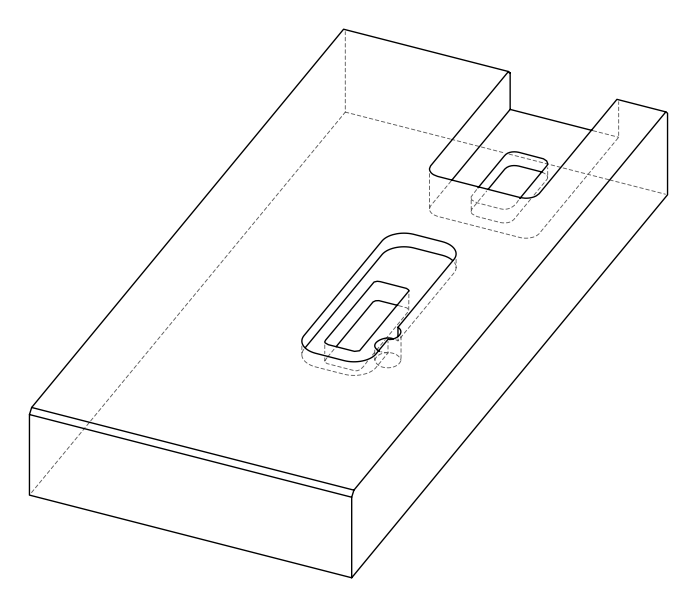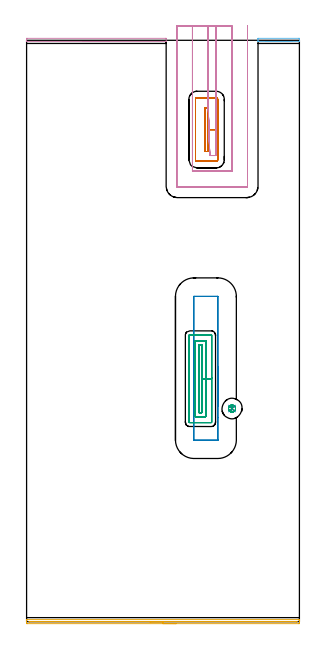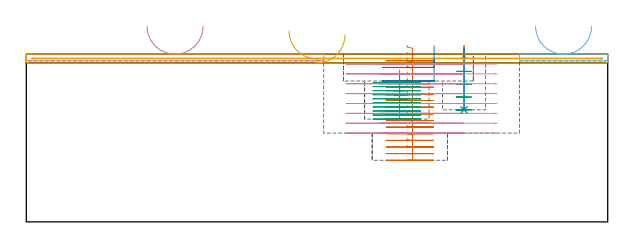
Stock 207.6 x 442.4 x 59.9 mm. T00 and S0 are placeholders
(PLAN: 10 operations, 7 tool changes, 38.2 min)
(1 SPOT_DRILL | STEP1POCKET | NXT0321_9005460120000 | 0.03 min | 3 mm3)
(2 DRILL_BLIND_HOLE_INTO_CENTER | STEP1POCKET | NXT0301_128 | 0.09 min | 2117 mm3)
(3 MILL_ROUGH_BLIND_HOLE_CONTOUR | STEP1POCKET | NXT0201_013 | Spiral | 0.55 min | 1583 mm3)
(4 AREA_MILL | FG_CHAMFER_SURFACE | UGT0205_001 | 1 min | 310 mm3)
(5 AREA_MILL_1 | FG_CHAMFER_SURFACE_1 | UGT0205_001 | 3.46 min | 997 mm3)
(6 AREA_MILL_2 | FG_CHAMFER_SURFACE_2 | UGT0205_001 | 0.4 min | 97 mm3)
(7 MILL_RECTANGULAR_POCKET | POCKET_RECTANGULAR_STRAIGHT | NXT0201_013 | Follow Part, ap 2.5, ae 75% | 8 min | 58248 mm3)
(8 MILL_RECTANGULAR_POCKET_1 | POCKET_RECTANGULAR_STRAIGHT_1 | UGT0201_006 | Follow Part, ap 7, ae 75% | 1.27 min | 58077 mm3)
(9 MILL_RECTANGULAR_POCKET_2 | POCKET_RECTANGULAR_STRAIGHT_2 | UGT0201_014 | Follow Part, ap 1.5, ae 75% | 9.01 min | 22643 mm3)
(10 MILL_SLOT | SLOT_PARTIAL_RECTANGULAR | UGT0201_008 | Follow Part, ap 4, ae 75% | 14.36 min | 191714 mm3)
(TOOL NXT0321_9005460120000 | NC Spot Drill, 142deg, 12mm, Carbide, Uncoated | D12 PA142 FL30 Z2)
(TOOL NXT0301_128 | Carbide Drill 12mm [861.1-1200-036A1-GP GC34] | D12 PA150 FL37.4 Z2)
(TOOL NXT0201_013 | ENDMILL 10mm | D10 FL30 Z4)
(TOOL UGT0205_001 | Chamfer Mill 20 x 3 x 45 deg. | D20 FL50 Z2)
(TOOL UGT0201_006 | End Mill 28 mm | D28 FL25 Z2)
(TOOL UGT0201_014 | End mill 6 mm | D6 FL24 Z4)
(TOOL UGT0201_008 | End Mill 16 mm | D16 FL32 Z4)
(OP 1 SPOT_DRILL)
G17 G21 G94 G90
T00 M6
G54
G17 G0 G90 X156.3 Y162.2 S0 M3
G43 Z69.9 H0
G94 G81 G98 Z59.237 F250. R62.9
G80
M5
M2
(OP 2 DRILL_BLIND_HOLE_INTO_CENTER)
G17 G21 G94 G90
T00 M6
G54
G17 G0 G90 X156.3 Y162.2 S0 M3
G43 Z69.9 H1
G94 G81 G98 Z40. F250. R61.9
G80
M5
M2
(OP 3 MILL_ROUGH_BLIND_HOLE_CONTOUR)
G17 G21 G94 G90
T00 M6
G54
G17 G0 G90 X156.3 Y162.2 S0 M3
G43 Z69.9 H0
Z58.32
G94 G3 X156.752 Y162.713 R0.456 F250.
X156.131 Y163.539 R1.042
X154.255 Y163.274 R1.82
X153.685 Y161.529 R1.709
X156.971 Y159.585 R2.7
X153.685 Y161.529 R-2.7
X155.328 Y160.557 R1.35
X156.3 Y162.2 R1.35
G0 Z53.74
G3 X156.752 Y162.713 R0.456
X156.131 Y163.539 R1.042
X154.255 Y163.274 R1.82
X153.685 Y161.529 R1.709
X156.971 Y159.585 R2.7
X153.685 Y161.529 R-2.7
X155.328 Y160.557 R1.35
X156.3 Y162.2 R1.35
G0 Z49.16
G3 X156.752 Y162.713 R0.456
X156.131 Y163.539 R1.042
X154.255 Y163.274 R1.82
X153.685 Y161.529 R1.709
X156.971 Y159.585 R2.7
X153.685 Y161.529 R-2.7
X155.328 Y160.557 R1.35
X156.3 Y162.2 R1.35
G0 Z44.58
G3 X156.752 Y162.713 R0.456
X156.131 Y163.539 R1.042
X154.255 Y163.274 R1.82
X153.685 Y161.529 R1.709
X156.971 Y159.585 R2.7
X153.685 Y161.529 R-2.7
X155.328 Y160.557 R1.35
X156.3 Y162.2 R1.35
G0 Z40.
G3 X156.752 Y162.713 R0.456
X156.131 Y163.539 R1.042
X154.255 Y163.274 R1.82
X153.685 Y161.529 R1.709
X156.971 Y159.585 R2.7
X153.685 Y161.529 R-2.7
X155.328 Y160.557 R1.35
X156.3 Y162.2 R1.35
G0 Z69.9
M5
M2
(OP 4 AREA_MILL)
G17 G21 G94 G90
T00 M6
G54
G17 G0 G90 X63.1 Y441.5 S1061 M3
G43 Z69.9 H0
G94 G1 X63.062 Z69.028 F250.
X62.948 Z68.163
X62.759 Z67.312
X62.497 Z66.48
X62.163 Z65.674
X61.76 Z64.9
X61.291 Z64.164
X60.76 Z63.472
X60.171 Z62.829
X59.528 Z62.24
X58.836 Z61.708
X58.1 Z61.24
X57.326 Z60.837
X56.52 Z60.503
X55.688 Z60.241
X54.836 Z60.052
X53.972 Z59.938
X53.1 Z59.9
X0.13
X0.01 Y441.503 Z59.889
X0.002 Y441.594 Z59.798
X0. Y441.691 Z59.708
Y442.335 Z59.064
Y443.065 Z58.334
Y443.573 Z57.823
Y443.826 Z57.571
X0.003 Y443.891 Z57.506
X0.13 Y443.897 Z57.503
X0.297 Y443.9 Z57.5
X105.792
X106.07 Y443.897 Z57.503
X106.197 Y443.891 Z57.506
X106.2 Y443.826 Z57.571
Y441.691 Z59.708
X106.198 Y441.594 Z59.798
X106.19 Y441.503 Z59.889
X106.07 Y441.5 Z59.9
X53.1
X52.228 Z59.938
X51.363 Z60.052
X50.512 Z60.241
X49.68 Z60.503
X48.874 Z60.837
X48.1 Z61.24
X47.364 Z61.708
X46.672 Z62.24
X46.029 Z62.829
X45.44 Z63.472
X44.908 Z64.164
X44.44 Z64.9
X44.037 Z65.674
X43.703 Z66.48
X43.441 Z67.312
X43.252 Z68.163
X43.138 Z69.028
X43.1 Z69.9
M5
M2
(OP 5 AREA_MILL_1)
G17 G21 G94 G90
T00 M6
G54
G17 G0 G90 X113.8 Y-1.5 S1061 M3
G43 Z69.9 H0
Z66.8
G94 G1 X113.762 Z65.928 F250.
X113.648 Z65.064
X113.459 Z64.212
X113.197 Z63.38
X112.863 Z62.574
X112.46 Z61.8
X111.992 Z61.064
X111.46 Z60.372
X110.871 Z59.729
X110.228 Z59.14
X109.536 Z58.609
X108.8 Z58.14
X108.026 Z57.737
X107.22 Z57.403
X106.388 Z57.141
X105.537 Z56.952
X104.672 Z56.838
X103.8 Z56.8
X0.618
X0.363 Y-1.498
X0.01 Y-1.493 Z56.801
X0. Y-1.251 Z57.043
Y-0.716 Z57.581
Y-0.384 Z57.912
Y0.151 Z58.447
Y0.484 Z58.778
Y1.149 Z59.448
Y1.409 Z59.708
X0.002 Y1.506 Z59.797
X0.01 Y1.597 Z59.888
X0.171 Y1.6 Z59.9
X207.429
X207.59 Y1.597 Z59.888
X207.598 Y1.506 Z59.797
X207.6 Y1.409 Z59.708
Y1.149 Z59.448
Y0.484 Z58.778
Y-0.716 Z57.581
X207.596 Y-1.251 Z57.043
X207.59 Y-1.493 Z56.801
X207.237 Y-1.498 Z56.8
X206.982 Y-1.5
X103.8
Y-0.086 Z58.214
X2.405 Y-0.085 Z58.215
X2.096 Y-0.084 Z58.216
X2.037 Y-0.081 Z58.219
X2.014 Y-0.079 Z58.221
X2.01 Y-0.068 Z58.232
X2.006 Y0.003 Z58.303
X2.02 Y0.179 Z58.479
X2.202 Y0.182 Z58.482
X2.405 Y0.184 Z58.484
X2.712 Y0.185 Z58.485
X2.991 Y0.186 Z58.486
X205.195 Y0.185 Z58.485
X205.504 Y0.184 Z58.484
X205.563 Y0.181 Z58.481
X205.586 Y0.179 Z58.479
X205.59 Y0.168 Z58.468
X205.597 Y0.094 Z58.394
X205.592 Y-0.057 Z58.243
X205.59 Y-0.077 Z58.223
X205.562 Y-0.079 Z58.221
X205.475 Y-0.082 Z58.218
X205.195 Y-0.085 Z58.215
X103.8 Y-0.086 Z58.214
X102.928 Z58.252
X102.064 Z58.366
X101.212 Z58.555
X100.38 Z58.817
X99.574 Z59.151
X98.8 Z59.554
X98.064 Z60.023
X97.372 Z60.554
X96.729 Z61.143
X96.14 Z61.786
X95.609 Z62.478
X95.14 Z63.214
X94.737 Z63.988
X94.403 Z64.794
X94.141 Z65.626
X93.952 Z66.478
X93.838 Z67.343
X93.8 Z68.214
G0 Z69.9
M5
M2
(OP 6 AREA_MILL_2)
G17 G21 G94 G90
T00 M6
G54
G17 G0 G90 X201.85 Y441.5 S1061 M3
G43 Z69.9 H0
G94 G1 X201.812 Z69.028 F250.
X201.698 Z68.163
X201.509 Z67.312
X201.247 Z66.48
X200.913 Z65.674
X200.51 Z64.9
X200.042 Z64.164
X199.51 Z63.472
X198.921 Z62.829
X198.278 Z62.24
X197.586 Z61.708
X196.85 Z61.24
X196.076 Z60.837
X195.27 Z60.503
X194.438 Z60.241
X193.586 Z60.052
X192.722 Z59.938
X191.85 Z59.9
X176.247
X176.11 Y441.503 Z59.888
X176.102 Y441.607 Z59.785
X176.1 Y441.717 Z59.682
Y442.405 Z58.995
Y442.995 Z58.404
Y443.573 Z57.823
Y443.861 Z57.536
X176.103 Y443.891 Z57.505
X176.247 Y443.9 Z57.5
X207.174
X207.453 Y443.897 Z57.503
X207.597 Y443.891 Z57.505
X207.6 Y443.86 Z57.536
Y441.716 Z59.683
X207.598 Y441.607 Z59.785
X207.59 Y441.503 Z59.888
X207.453 Y441.5 Z59.9
X191.85
X190.978 Z59.938
X190.114 Z60.052
X189.262 Z60.241
X188.43 Z60.503
X187.624 Z60.837
X186.85 Z61.24
X186.114 Z61.708
X185.422 Z62.24
X184.779 Z62.829
X184.19 Z63.472
X183.658 Z64.164
X183.19 Z64.9
X182.787 Z65.674
X182.453 Z66.48
X182.191 Z67.312
X182.002 Z68.163
X181.888 Z69.028
X181.85 Z69.9
M5
M2
(OP 7 MILL_RECTANGULAR_POCKET)
G17 G21 G94 G90
T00 M6
G54
G17 G0 G90 X136. Y359.286 S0 M3
G43 Z69.9 H0
Z62.9
G94 G1 Y357.8 Z62.502 F250.
X137.9 Z61.993
Y374.45 Z57.531
Y391.1 F500.
X136.
Y357.8
X137.9
Y374.45
X145.4
Y397.5
G3 X144.3 Y398.6 R1.1
G1 X129.6
G3 X128.5 Y397.5 R1.1
G1 Y351.4
G3 X129.6 Y350.3 R1.1
G1 X144.3
G3 X145.4 Y351.4 R1.1
G1 Y374.45
Y375.45
G0 X136. Y359.286 Z60.531
G1 Y357.8 Z60.133 F250.
X137.9 Z59.624
Y374.45 Z55.162
Y391.1 F500.
X136.
Y357.8
X137.9
Y374.45
X145.4
Y397.5
G3 X144.3 Y398.6 R1.1
G1 X129.6
G3 X128.5 Y397.5 R1.1
G1 Y351.4
G3 X129.6 Y350.3 R1.1
G1 X144.3
G3 X145.4 Y351.4 R1.1
G1 Y374.45
Y375.45
G0 X136. Y359.286 Z58.162
G1 Y357.8 Z57.764 F250.
X137.9 Z57.255
Y374.45 Z52.794
Y391.1 F500.
X136.
Y357.8
X137.9
Y374.45
X145.4
Y397.5
G3 X144.3 Y398.6 R1.1
G1 X129.6
G3 X128.5 Y397.5 R1.1
G1 Y351.4
G3 X129.6 Y350.3 R1.1
G1 X144.3
G3 X145.4 Y351.4 R1.1
G1 Y374.45
Y375.45
G0 X136. Y359.286 Z55.794
G1 Y357.8 Z55.395 F250.
X137.9 Z54.886
Y374.45 Z50.425
Y391.1 F500.
X136.
Y357.8
X137.9
Y374.45
X145.4
Y397.5
G3 X144.3 Y398.6 R1.1
G1 X129.6
G3 X128.5 Y397.5 R1.1
G1 Y351.4
G3 X129.6 Y350.3 R1.1
G1 X144.3
G3 X145.4 Y351.4 R1.1
G1 Y374.45
Y375.45
G0 X136. Y359.286 Z53.425
G1 Y357.8 Z53.027 F250.
X137.9 Z52.518
Y374.45 Z48.056
Y391.1 F500.
X136.
Y357.8
X137.9
Y374.45
X145.4
Y397.5
G3 X144.3 Y398.6 R1.1
G1 X129.6
G3 X128.5 Y397.5 R1.1
G1 Y351.4
G3 X129.6 Y350.3 R1.1
G1 X144.3
G3 X145.4 Y351.4 R1.1
G1 Y374.45
Y375.45
G0 X136. Y359.286 Z51.056
G1 Y357.8 Z50.658 F250.
X137.9 Z50.149
Y374.45 Z45.687
Y391.1 F500.
X136.
Y357.8
X137.9
Y374.45
X145.4
Y397.5
G3 X144.3 Y398.6 R1.1
G1 X129.6
G3 X128.5 Y397.5 R1.1
G1 Y351.4
G3 X129.6 Y350.3 R1.1
G1 X144.3
G3 X145.4 Y351.4 R1.1
G1 Y374.45
Y375.45
G0 X136. Y359.286 Z48.687
G1 Y357.8 Z48.289 F250.
X137.9 Z47.78
Y374.45 Z43.319
Y391.1 F500.
X136.
Y357.8
X137.9
Y374.45
X145.4
Y397.5
G3 X144.3 Y398.6 R1.1
G1 X129.6
G3 X128.5 Y397.5 R1.1
G1 Y351.4
G3 X129.6 Y350.3 R1.1
G1 X144.3
G3 X145.4 Y351.4 R1.1
G1 Y374.45
Y375.45
G0 X136. Y359.286 Z46.319
G1 Y357.8 Z45.92 F250.
X137.9 Z45.411
Y374.45 Z40.95
Y391.1 F500.
X136.
Y357.8
X137.9
Y374.45
X145.4
Y397.5
G3 X144.3 Y398.6 R1.1
G1 X129.6
G3 X128.5 Y397.5 R1.1
G1 Y351.4
G3 X129.6 Y350.3 R1.1
G1 X144.3
G3 X145.4 Y351.4 R1.1
G1 Y374.45
Y375.45
G0 X136. Y359.286 Z43.95
G1 Y357.8 Z43.552 F250.
X137.9 Z43.043
Y374.45 Z38.581
Y391.1 F500.
X136.
Y357.8
X137.9
Y374.45
X145.4
Y397.5
G3 X144.3 Y398.6 R1.1
G1 X129.6
G3 X128.5 Y397.5 R1.1
G1 Y351.4
G3 X129.6 Y350.3 R1.1
G1 X144.3
G3 X145.4 Y351.4 R1.1
G1 Y374.45
Y375.45
G0 X136. Y359.286 Z41.581
G1 Y357.8 Z41.183 F250.
X137.9 Z40.674
Y374.45 Z36.212
Y391.1 F500.
X136.
Y357.8
X137.9
Y374.45
X145.4
Y397.5
G3 X144.3 Y398.6 R1.1
G1 X129.6
G3 X128.5 Y397.5 R1.1
G1 Y351.4
G3 X129.6 Y350.3 R1.1
G1 X144.3
G3 X145.4 Y351.4 R1.1
G1 Y374.45
Y375.45
G0 X136. Y359.286 Z39.212
G1 Y357.8 Z38.814 F250.
X137.9 Z38.305
Y374.45 Z33.844
Y391.1 F500.
X136.
Y357.8
X137.9
Y374.45
X145.4
Y397.5
G3 X144.3 Y398.6 R1.1
G1 X129.6
G3 X128.5 Y397.5 R1.1
G1 Y351.4
G3 X129.6 Y350.3 R1.1
G1 X144.3
G3 X145.4 Y351.4 R1.1
G1 Y374.45
Y375.45
G0 X136. Y359.286 Z36.844
G1 Y357.8 Z36.445 F250.
X137.9 Z35.936
Y374.45 Z31.475
Y391.1 F500.
X136.
Y357.8
X137.9
Y374.45
X145.4
Y397.5
G3 X144.3 Y398.6 R1.1
G1 X129.6
G3 X128.5 Y397.5 R1.1
G1 Y351.4
G3 X129.6 Y350.3 R1.1
G1 X144.3
G3 X145.4 Y351.4 R1.1
G1 Y374.45
Y375.45
G0 X136. Y359.286 Z34.475
G1 Y357.8 Z34.077 F250.
X137.9 Z33.568
Y374.45 Z29.106
Y391.1 F500.
X136.
Y357.8
X137.9
Y374.45
X145.4
Y397.5
G3 X144.3 Y398.6 R1.1
G1 X129.6
G3 X128.5 Y397.5 R1.1
G1 Y351.4
G3 X129.6 Y350.3 R1.1
G1 X144.3
G3 X145.4 Y351.4 R1.1
G1 Y374.45
Y375.45
G0 X136. Y359.286 Z32.106
G1 Y357.8 Z31.708 F250.
X137.9 Z31.199
Y374.45 Z26.737
Y391.1 F500.
X136.
Y357.8
X137.9
Y374.45
X145.4
Y397.5
G3 X144.3 Y398.6 R1.1
G1 X129.6
G3 X128.5 Y397.5 R1.1
G1 Y351.4
G3 X129.6 Y350.3 R1.1
G1 X144.3
G3 X145.4 Y351.4 R1.1
G1 Y374.45
Y375.45
G0 X136. Y359.286 Z29.737
G1 Y357.8 Z29.339 F250.
X137.9 Z28.83
Y374.45 Z24.369
Y391.1 F500.
X136.
Y357.8
X137.9
Y374.45
X145.4
Y397.5
G3 X144.3 Y398.6 R1.1
G1 X129.6
G3 X128.5 Y397.5 R1.1
G1 Y351.4
G3 X129.6 Y350.3 R1.1
G1 X144.3
G3 X145.4 Y351.4 R1.1
G1 Y374.45
Y375.45
G0 X136. Y359.286 Z27.369
G1 Y357.8 Z26.97 F250.
X137.9 Z26.461
Y374.45 Z22.
Y391.1 F500.
X136.
Y357.8
X137.9
Y374.45
X145.4
Y397.5
G3 X144.3 Y398.6 R1.1
G1 X129.6
G3 X128.5 Y397.5 R1.1
G1 Y351.4
G3 X129.6 Y350.3 R1.1
G1 X144.3
G3 X145.4 Y351.4 R1.1
G1 Y374.45
Y375.45
G0 Z69.9
M5
M2
(OP 8 MILL_RECTANGULAR_POCKET_1)
G17 G21 G94 G90
T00 M6
G54
G17 G0 G90 X145.6 Y163.79 S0 M3
G43 Z69.9 H0
Z62.9
G94 G1 Y192.9 Z55.1 F250.
Y247.5 F500.
X145.595 Y247.555
X145.555 Y247.595
X145.5 Y247.6
X127.4
X127.345 Y247.595
X127.305 Y247.555
X127.3 Y247.5
Y138.3
X127.305 Y138.245
X127.345 Y138.205
X127.4 Y138.2
X145.5
X145.555 Y138.205
X145.595 Y138.245
X145.6 Y138.3
Y155.246
Y192.9
Y193.9
G0 Y163.79 Z58.1
G1 Y192.9 Z50.3 F250.
Y247.5 F500.
X145.595 Y247.555
X145.555 Y247.595
X145.5 Y247.6
X127.4
X127.345 Y247.595
X127.305 Y247.555
X127.3 Y247.5
Y138.3
X127.305 Y138.245
X127.345 Y138.205
X127.4 Y138.2
X145.5
X145.555 Y138.205
X145.595 Y138.245
X145.6 Y138.3
Y155.246
Y192.9
Y193.9
G0 Z69.9
M5
M2
(OP 9 MILL_RECTANGULAR_POCKET_2)
G17 G21 G94 G90
T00 M6
G54
G17 G0 G90 X133.3 Y168.292 S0 M3
G43 Z69.9 H0
Z54.2
G94 G1 Y184.9 Z49.75 F250.
Y210.8 F500.
X131.3
Y159.
X133.3
Y184.9
X136.3
Y213.8
X128.3
Y156.
X136.3
Y184.9
X140.8
Y218.1
G3 X140.6 Y218.3 R0.2
G1 X124.
G3 X123.8 Y218.1 R0.2
G1 Y151.7
G3 X124. Y151.5 R0.2
G1 X140.6
G3 X140.8 Y151.7 R0.2
G1 Y184.9
Y185.9
G0 X133.3 Y168.292 Z52.75
G1 Y184.9 Z48.3 F250.
Y210.8 F500.
X131.3
Y159.
X133.3
Y184.9
X136.3
Y213.8
X128.3
Y156.
X136.3
Y184.9
X140.8
Y218.1
G3 X140.6 Y218.3 R0.2
G1 X124.
G3 X123.8 Y218.1 R0.2
G1 Y151.7
G3 X124. Y151.5 R0.2
G1 X140.6
G3 X140.8 Y151.7 R0.2
G1 Y184.9
Y185.9
G0 X133.3 Y168.292 Z51.3
G1 Y184.9 Z46.85 F250.
Y210.8 F500.
X131.3
Y159.
X133.3
Y184.9
X136.3
Y213.8
X128.3
Y156.
X136.3
Y184.9
X140.8
Y218.1
G3 X140.6 Y218.3 R0.2
G1 X124.
G3 X123.8 Y218.1 R0.2
G1 Y151.7
G3 X124. Y151.5 R0.2
G1 X140.6
G3 X140.8 Y151.7 R0.2
G1 Y184.9
Y185.9
G0 X133.3 Y168.292 Z49.85
G1 Y184.9 Z45.4 F250.
Y210.8 F500.
X131.3
Y159.
X133.3
Y184.9
X136.3
Y213.8
X128.3
Y156.
X136.3
Y184.9
X140.8
Y218.1
G3 X140.6 Y218.3 R0.2
G1 X124.
G3 X123.8 Y218.1 R0.2
G1 Y151.7
G3 X124. Y151.5 R0.2
G1 X140.6
G3 X140.8 Y151.7 R0.2
G1 Y184.9
Y185.9
G0 X133.3 Y168.292 Z48.4
G1 Y184.9 Z43.95 F250.
Y210.8 F500.
X131.3
Y159.
X133.3
Y184.9
X136.3
Y213.8
X128.3
Y156.
X136.3
Y184.9
X140.8
Y218.1
G3 X140.6 Y218.3 R0.2
G1 X124.
G3 X123.8 Y218.1 R0.2
G1 Y151.7
G3 X124. Y151.5 R0.2
G1 X140.6
G3 X140.8 Y151.7 R0.2
G1 Y184.9
Y185.9
G0 X133.3 Y168.292 Z46.95
G1 Y184.9 Z42.5 F250.
Y210.8 F500.
X131.3
Y159.
X133.3
Y184.9
X136.3
Y213.8
X128.3
Y156.
X136.3
Y184.9
X140.8
Y218.1
G3 X140.6 Y218.3 R0.2
G1 X124.
G3 X123.8 Y218.1 R0.2
G1 Y151.7
G3 X124. Y151.5 R0.2
G1 X140.6
G3 X140.8 Y151.7 R0.2
G1 Y184.9
Y185.9
G0 X133.3 Y168.292 Z45.5
G1 Y184.9 Z41.05 F250.
Y210.8 F500.
X131.3
Y159.
X133.3
Y184.9
X136.3
Y213.8
X128.3
Y156.
X136.3
Y184.9
X140.8
Y218.1
G3 X140.6 Y218.3 R0.2
G1 X124.
G3 X123.8 Y218.1 R0.2
G1 Y151.7
G3 X124. Y151.5 R0.2
G1 X140.6
G3 X140.8 Y151.7 R0.2
G1 Y184.9
Y185.9
G0 X133.3 Y168.292 Z44.05
G1 Y184.9 Z39.6 F250.
Y210.8 F500.
X131.3
Y159.
X133.3
Y184.9
X136.3
Y213.8
X128.3
Y156.
X136.3
Y184.9
X140.8
Y218.1
G3 X140.6 Y218.3 R0.2
G1 X124.
G3 X123.8 Y218.1 R0.2
G1 Y151.7
G3 X124. Y151.5 R0.2
G1 X140.6
G3 X140.8 Y151.7 R0.2
G1 Y184.9
Y185.9
G0 X133.3 Y168.292 Z42.6
G1 Y184.9 Z38.15 F250.
Y210.8 F500.
X131.3
Y159.
X133.3
Y184.9
X136.3
Y213.8
X128.3
Y156.
X136.3
Y184.9
X140.8
Y218.1
G3 X140.6 Y218.3 R0.2
G1 X124.
G3 X123.8 Y218.1 R0.2
G1 Y151.7
G3 X124. Y151.5 R0.2
G1 X140.6
G3 X140.8 Y151.7 R0.2
G1 Y184.9
Y185.9
G0 X133.3 Y168.292 Z41.15
G1 Y184.9 Z36.7 F250.
Y210.8 F500.
X131.3
Y159.
X133.3
Y184.9
X136.3
Y213.8
X128.3
Y156.
X136.3
Y184.9
X140.8
Y218.1
G3 X140.6 Y218.3 R0.2
G1 X124.
G3 X123.8 Y218.1 R0.2
G1 Y151.7
G3 X124. Y151.5 R0.2
G1 X140.6
G3 X140.8 Y151.7 R0.2
G1 Y184.9
Y185.9
G0 Z69.9
M5
M2
(OP 10 MILL_SLOT)
G17 G21 G94 G90
T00 M6
G54
G17 G0 G90 X138.2 Y453.4 S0 M3
G43 Z69.9 H0
Z56.375
G94 G1 Y450.4 F250.
Y395.6 F500.
Y392.6 F250.
X139.4 Y354.7 F500.
X142.4 F250.
X144.1 F500.
Y450.4
Y453.4 F250.
X126.2
Y450.4
Y342.7 F500.
X156.1
Y450.4
Y453.4 F250.
X114.2
Y450.4
Y331.4 F500.
G3 X114.9 Y330.7 R0.7
G1 X167.4
G3 X168.1 Y331.4 R0.7
G1 Y450.4
Y453.4 F250.
G0 X138.2 Z52.85
G1 Y450.4
Y395.6 F500.
Y392.6 F250.
X139.4 Y354.7 F500.
X142.4 F250.
X144.1 F500.
Y450.4
Y453.4 F250.
X126.2
Y450.4
Y342.7 F500.
X156.1
Y450.4
Y453.4 F250.
X114.2
Y450.4
Y331.4 F500.
G3 X114.9 Y330.7 R0.7
G1 X167.4
G3 X168.1 Y331.4 R0.7
G1 Y450.4
Y453.4 F250.
G0 X138.2 Z49.325
G1 Y450.4
Y395.6 F500.
Y392.6 F250.
X139.4 Y354.7 F500.
X142.4 F250.
X144.1 F500.
Y450.4
Y453.4 F250.
X126.2
Y450.4
Y342.7 F500.
X156.1
Y450.4
Y453.4 F250.
X114.2
Y450.4
Y331.4 F500.
G3 X114.9 Y330.7 R0.7
G1 X167.4
G3 X168.1 Y331.4 R0.7
G1 Y450.4
Y453.4 F250.
G0 X138.2 Z45.8
G1 Y450.4
Y395.6 F500.
Y392.6 F250.
X139.4 Y354.7 F500.
X142.4 F250.
X144.1 F500.
Y450.4
Y453.4 F250.
X126.2
Y450.4
Y342.7 F500.
X156.1
Y450.4
Y453.4 F250.
X114.2
Y450.4
Y331.4 F500.
G3 X114.9 Y330.7 R0.7
G1 X167.4
G3 X168.1 Y331.4 R0.7
G1 Y450.4
Y453.4 F250.
G0 X138.2 Z42.275
G1 Y450.4
Y395.6 F500.
Y392.6 F250.
X139.4 Y354.7 F500.
X142.4 F250.
X144.1 F500.
Y450.4
Y453.4 F250.
X126.2
Y450.4
Y342.7 F500.
X156.1
Y450.4
Y453.4 F250.
X114.2
Y450.4
Y331.4 F500.
G3 X114.9 Y330.7 R0.7
G1 X167.4
G3 X168.1 Y331.4 R0.7
G1 Y450.4
Y453.4 F250.
G0 X138.2 Z38.75
G1 Y450.4
Y395.6 F500.
Y392.6 F250.
X139.4 Y354.7 F500.
X142.4 F250.
X144.1 F500.
Y450.4
Y453.4 F250.
X126.2
Y450.4
Y342.7 F500.
X156.1
Y450.4
Y453.4 F250.
X114.2
Y450.4
Y331.4 F500.
G3 X114.9 Y330.7 R0.7
G1 X167.4
G3 X168.1 Y331.4 R0.7
G1 Y450.4
Y453.4 F250.
G0 X138.2 Z35.225
G1 Y450.4
Y395.6 F500.
Y392.6 F250.
X139.4 Y354.7 F500.
X142.4 F250.
X144.1 F500.
Y450.4
Y453.4 F250.
X126.2
Y450.4
Y342.7 F500.
X156.1
Y450.4
Y453.4 F250.
X114.2
Y450.4
Y331.4 F500.
G3 X114.9 Y330.7 R0.7
G1 X167.4
G3 X168.1 Y331.4 R0.7
G1 Y450.4
Y453.4 F250.
G0 X138.2 Z31.7
G1 Y450.4
Y395.6 F500.
Y392.6 F250.
X139.4 Y354.7 F500.
X142.4 F250.
X144.1 F500.
Y450.4
Y453.4 F250.
X126.2
Y450.4
Y342.7 F500.
X156.1
Y450.4
Y453.4 F250.
X114.2
Y450.4
Y331.4 F500.
G3 X114.9 Y330.7 R0.7
G1 X167.4
G3 X168.1 Y331.4 R0.7
G1 Y450.4
Y453.4 F250.
G0 Z69.9
M5
M2
